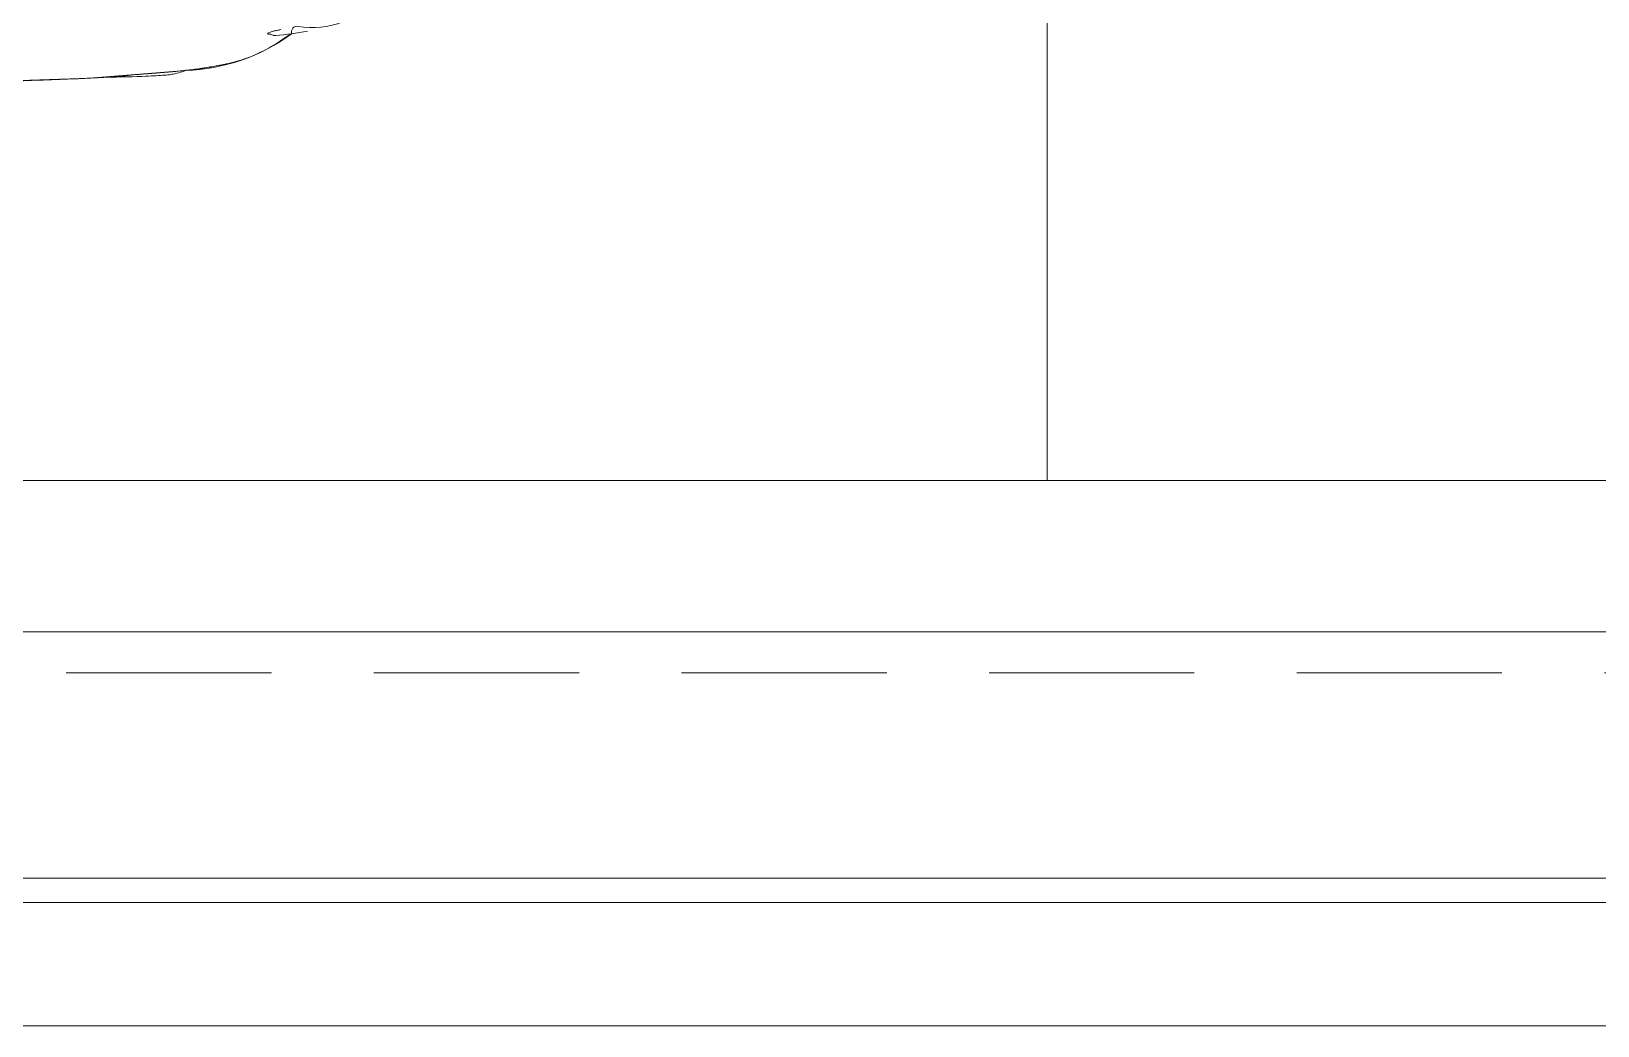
# Model space of a CAD drawing. Header units: metres. Extents: x -17822 to 152406, y -4219 to 19791.
# Drawn here: x 114334.2 to 114525.1, y 83.7 to 204.9 of the extents above; entities that cross this region are included whole.
import ezdxf
from ezdxf.xclip import XClip

# ---------------------------------------------------------------- set-up
doc = ezdxf.new("R2010")
doc.units = ezdxf.units.M
doc.header["$LTSCALE"] = 100
doc.header["$MEASUREMENT"] = 0
doc.header["$XCLIPFRAME"] = 0
doc.linetypes.add('HIDDEN', pattern=[0.375, 0.25, -0.125])
doc.layers.get('0').update_dxf_attribs({"color": 9, "lineweight": 9})
for name, color, linetype, lineweight in [('04', 9, 'Continuous', 9), ('06A', 9, 'Continuous', 9), ('06D', 9, 'Continuous', 9), ('15', 9, 'Continuous', 9), ('40M', 9, 'Continuous', 9)]:
    doc.layers.add(name, color=color, linetype=linetype, lineweight=lineweight)

# ---------------------------------------------------------------- blocks, each defined once
blk = doc.blocks.new('p-harpusta-ust')
at = {"layer": '06A'}
for points in [[(2204.54, 3700), (712.54, 3700), (712.54, 3595), (729.54, 3595), (729.54, 3683), (2237.54, 3683), (2237.54, -103), (729.54, -103), (729.54, -3), (-30.46, -3), (-30.46, -20), (712.54, -20), (712.54, -120), (2204.54, -120)], [(2204.54, -75), (757.54, -75), (757.54, 25), (-30.46, 25), (-30.46, 0), (732.54, 0), (732.54, -100), (2234.54, -100), (2234.54, 3680), (732.54, 3680), (732.54, 3595), (757.54, 3595), (757.54, 3655), (2204.54, 3655)], [(2204.54, -100), (2204.54, 3656)], [(2234.54, 3656), (2234.54, -75.95)]]:
    blk.add_lwpolyline(points, dxfattribs=at)
at = {"layer": '06D'}
blk.add_lwpolyline([(2237.54, -103), (2237.54, 3683), (2252.54, 3683), (2252.54, -103), (2237.54, -103)], dxfattribs=at)
at = {"layer": '06D', "linetype": 'HIDDEN'}
blk.add_lwpolyline([(2204.54, 3660), (2209.54, 3660), (2209.54, -80), (752.54, -80), (752.54, 20), (-30.46, 20)], dxfattribs=at)
at = {"layer": '15'}
blk.add_lwpolyline([(729.54, 3595), (729.54, 3683), (2237.54, 3683), (2237.54, -103), (729.54, -103), (729.54, -3), (-30.46, -3), (-30.46, 0), (732.54, 0), (732.54, -100), (2234.54, -100), (2234.54, 3680), (732.54, 3680), (732.54, 3595)], close=True, dxfattribs=at)
blk = doc.blocks.new('p-araba-polo')
at = {"extrusion": (0, 0, -1)}
blk.add_line((3.4804, 0.8048), (3.4804, 0.8048), dxfattribs=at)
at = {"flags": 128}
for points in [[(3.6558, 0.7538), (3.6563, 0.7542), (3.6566, 0.7545), (3.6574, 0.7549)], [(3.6574, 0.7549), (3.6583, 0.7553), (3.6593, 0.7556), (3.6605, 0.7556)]]:
    blk.add_lwpolyline(points, dxfattribs=at)
for points, degree, knots in [([(3.46, 0.8061), (3.4566, 0.8063), (3.4499, 0.8067), (3.4362, 0.8075), (3.4129, 0.8086), (3.3796, 0.8099), (3.339, 0.8111), (3.2984, 0.812), (3.2603, 0.8127), (3.226, 0.8131), (3.193, 0.8134), (3.1656, 0.8135), (3.1487, 0.8134), (3.1435, 0.8134)], 3, [0, 0, 0, 0, 0.03531, 0.070597, 0.141114, 0.269195, 0.390859, 0.518959, 0.640794, 0.737038, 0.833171, 0.948447, 1, 1, 1, 1]), ([(3.4534, 0.8065), (3.4733, 0.8062), (3.5024, 0.8054), (3.5233, 0.8042), (3.533, 0.8033), (3.5394, 0.8022), (3.5462, 0.8005), (3.5507, 0.7987), (3.5521, 0.7981)], 3, [0, 0, 0, 0, 0.418831, 0.714948, 0.835581, 0.907738, 0.972168, 1, 1, 1, 1]), ([(3.4649, 0.8058), (3.4648, 0.8058), (3.4647, 0.8058), (3.4648, 0.8058), (3.4649, 0.8058)], 3, [0, 0, 0, 0, 0.506131, 1, 1, 1, 1]), ([(3.4649, 0.8058), (3.4695, 0.8055), (3.4787, 0.8047), (3.4878, 0.8037), (3.4924, 0.8031)], 3, [0, 0, 0, 0, 0.500005, 1, 1, 1, 1]), ([(3.4924, 0.8031), (3.496, 0.8029), (3.5031, 0.8024), (3.5136, 0.8016), (3.5237, 0.8008), (3.5336, 0.8), (3.5432, 0.799), (3.5524, 0.798), (3.5613, 0.797), (3.5699, 0.7958), (3.5781, 0.7946), (3.5859, 0.7933), (3.5934, 0.7919), (3.5988, 0.7908), (3.6016, 0.7902), (3.6022, 0.7901)], 3, [0, 0, 0, 0, 0.08164, 0.163278, 0.244914, 0.326547, 0.408179, 0.489811, 0.571441, 0.653071, 0.734702, 0.816332, 0.897962, 0.979592, 1, 1, 1, 1]), ([(3.5624, 0.7968), (3.5668, 0.7963), (3.5918, 0.7928), (3.6137, 0.7881), (3.6286, 0.7825), (3.63, 0.7819)], 3, [0, 0, 0, 0, 0.15043, 0.932957, 1, 1, 1, 1]), ([(3.63, 0.782), (3.6367, 0.7793), (3.6464, 0.775), (3.6606, 0.7668), (3.6723, 0.7592), (3.6777, 0.7555), (3.6807, 0.7535), (3.6809, 0.7534)], 3, [0, 0, 0, 0, 0.436591, 0.634385, 0.751254, 0.983784, 1, 1, 1, 1]), ([(3.6684, 0.7483), (3.6668, 0.7486), (3.6637, 0.7493), (3.6595, 0.7502), (3.6562, 0.7511), (3.6538, 0.752), (3.6529, 0.7524), (3.6525, 0.7527)], 3, [0, 0, 0, 0, 0.243786, 0.487231, 0.658342, 0.829202, 1, 1, 1, 1]), ([(3.6621, 0.7555), (3.6621, 0.7555), (3.6621, 0.7555), (3.6621, 0.7555), (3.6621, 0.7555), (3.6621, 0.7555), (3.6621, 0.7555), (3.6621, 0.7555), (3.6621, 0.7555), (3.6621, 0.7555), (3.6621, 0.7555)], 5, [0, 0, 0, 0, 0, 0, 1, 1, 1, 1, 1, 1, 1, 1, 1, 1, 1])]:
    blk.add_open_spline(points, degree=degree, knots=knots)
for points, degree in [([(3.4597, 0.8061), (3.4598, 0.8061), (3.4598, 0.8061), (3.4599, 0.8061), (3.4599, 0.8061), (3.46, 0.8061), (3.46, 0.8061)], 6), ([(3.4645, 0.8058), (3.4646, 0.8058), (3.4647, 0.8058), (3.4648, 0.8058), (3.4649, 0.8058)], 4), ([(3.4646, 0.8058), (3.4646, 0.8058), (3.4647, 0.8058), (3.4648, 0.8058), (3.4649, 0.8058)], 4), ([(3.4646, 0.8058), (3.4646, 0.8058), (3.4647, 0.8058), (3.4648, 0.8058), (3.4648, 0.8058), (3.4649, 0.8058), (3.4649, 0.8058)], 6), ([(3.4646, 0.8058), (3.4646, 0.8058), (3.4646, 0.8058), (3.4646, 0.8058)], 3), ([(3.4646, 0.8058), (3.4646, 0.8058), (3.4647, 0.8058), (3.4647, 0.8058), (3.4648, 0.8058), (3.4649, 0.8058), (3.4649, 0.8058)], 6), ([(3.4649, 0.8058), (3.4648, 0.8058), (3.4648, 0.8058), (3.4647, 0.8058), (3.4647, 0.8058), (3.4648, 0.8058), (3.4649, 0.8058)], 6), ([(3.6525, 0.7527), (3.6519, 0.7531), (3.6517, 0.7534), (3.652, 0.7536), (3.6524, 0.7538), (3.653, 0.7538), (3.6537, 0.7539), (3.6543, 0.7539)], 7), ([(3.6543, 0.7539), (3.6546, 0.7539), (3.6548, 0.7539), (3.655, 0.7539), (3.6553, 0.7539), (3.6555, 0.7539), (3.6557, 0.7539), (3.656, 0.7539)], 7), ([(3.6543, 0.7539), (3.6549, 0.7539), (3.6554, 0.7539), (3.656, 0.7539)], 3), ([(3.6613, 0.7556), (3.661, 0.7556), (3.6607, 0.7557), (3.6604, 0.7557), (3.66, 0.7556), (3.6597, 0.7556)], 5), ([(3.6598, 0.755), (3.6598, 0.7551), (3.6599, 0.7551), (3.6599, 0.7552), (3.66, 0.7552), (3.6601, 0.7553)], 5), ([(3.6606, 0.7556), (3.6608, 0.7556), (3.6612, 0.7556), (3.6617, 0.7556)], 3), ([(3.6613, 0.7556), (3.6615, 0.7556), (3.6616, 0.7556), (3.6618, 0.7556), (3.6619, 0.7556), (3.6621, 0.7555)], 5), ([(3.6621, 0.7555), (3.6618, 0.7556), (3.6616, 0.7556), (3.6613, 0.7556)], 3), ([(3.6616, 0.7556), (3.6747, 0.7543), (3.6879, 0.7526), (3.7009, 0.7505)], 3), ([(3.662, 0.7555), (3.662, 0.7555), (3.662, 0.7555), (3.662, 0.7555), (3.662, 0.7555), (3.6621, 0.7555)], 5), ([(3.6622, 0.7555), (3.6621, 0.7555), (3.6621, 0.7555), (3.6621, 0.7555), (3.6621, 0.7555), (3.6621, 0.7555)], 5), ([(3.6621, 0.7555), (3.6621, 0.7555), (3.6621, 0.7555), (3.6622, 0.7555)], 3), ([(3.6621, 0.7555), (3.6621, 0.7555), (3.6621, 0.7555), (3.6621, 0.7555)], 3)]:
    blk.add_open_spline(points, degree=degree)
at = {"layer": '40M'}
blk.add_lwpolyline([(3.3018, -0.8119), (3.4597, -0.8061), (3.5625, -0.7968), (3.63, -0.7819), (3.6813, -0.7534), (3.7009, -0.7505), (3.7439, -0.7391), (3.7799, -0.7136), (3.8172, -0.6448, 0.152071), (3.8172, 0.6448, 0.097947), (3.7799, 0.7136, 0.131733), (3.7439, 0.7391, 0.129735), (3.6894, 0.7444, -0.54352), (3.6813, 0.7534, 0.153109), (3.5521, 0.7981), (3.4348, 0.8075), (3.3018, 0.8119)], format="xyb", dxfattribs=at)
blk = doc.blocks.new('p-cati_vw')
at = {"layer": '06D'}
for points in [[(3152, -3675.03), (3152, 54.97), (1705, 54.97), (1705, -1115), (920, -1115), (920, -1520), (45, -1517.03), (45, -3135), (920, -3135), (920, -3575.03), (1705, -3575.03), (1705, -3675.03)], [(2883.57, -1520.46), (3133.57, -1520.46), (3133.57, -2020.46), (2883.57, -2020.46)], [(2883.57, -2520.46), (3133.57, -2520.46), (3133.57, -2020.46), (2883.57, -2020.46)]]:
    blk.add_lwpolyline(points, close=True, dxfattribs=at)
at = {"layer": '04'}
ref = blk.add_blockref('p-araba-polo', (3003.76, -2480.7), dxfattribs=dict(at, xscale=-100, yscale=100, zscale=100, rotation=270))
XClip(ref).set_block_clipping_path([(-0.0924763951, -0.9835002962), (4.0650970395, 0.9845199444)])
at = {"layer": '06D', "rotation": 1.082915e-10}
blk.add_blockref('p-harpusta-ust', (947.46, -3600.03), dxfattribs=at)

msp = doc.modelspace()

# ---------------------------------------------------------------- block references
at = {"layer": '06D', "rotation": 269.9999999998917}
msp.add_blockref('p-cati_vw', (116478.49, 3283.68), dxfattribs=at)

doc.saveas('drawing.dxf')
